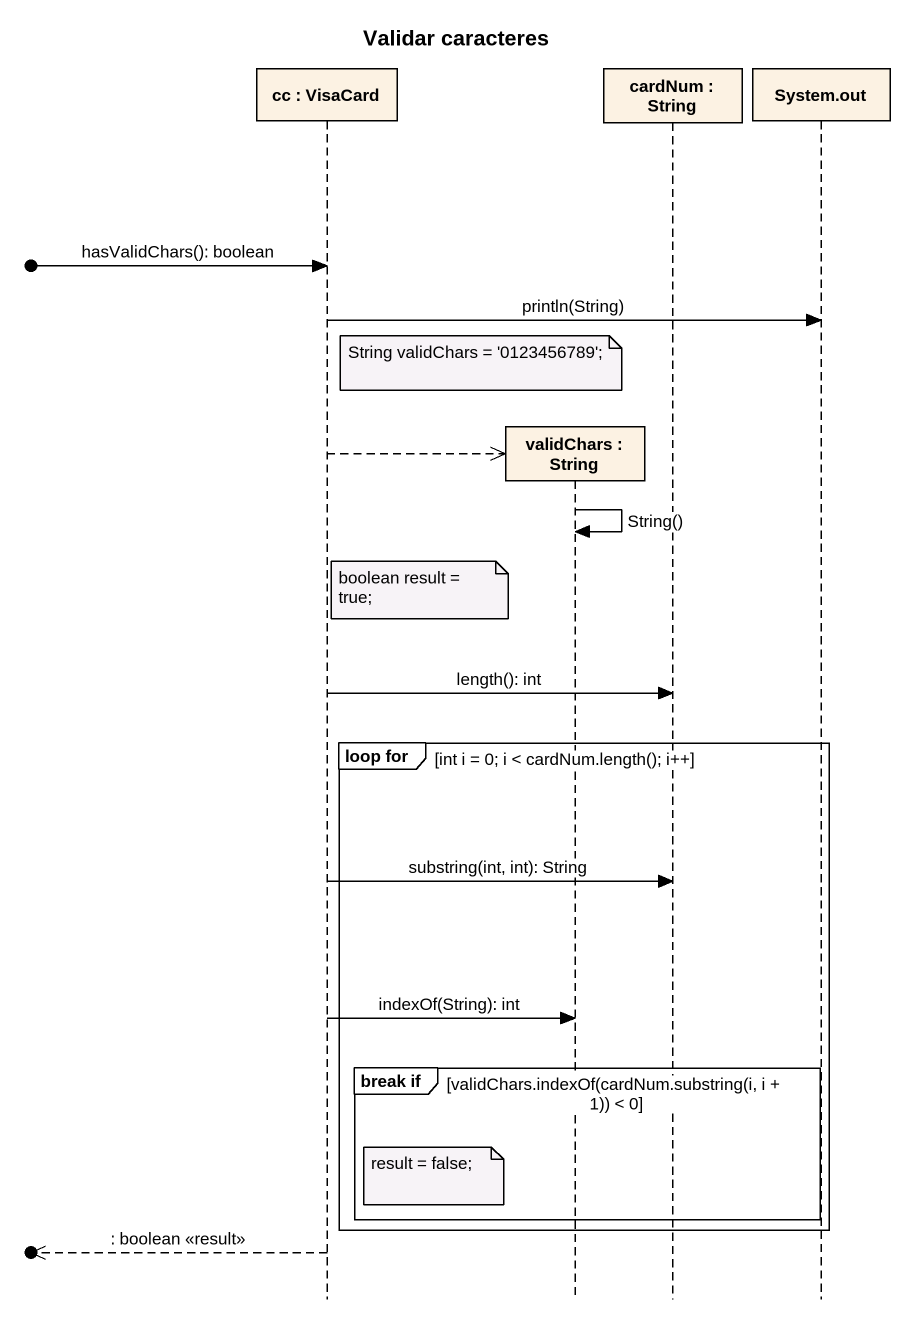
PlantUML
@startuml
title Validar caracteres
hide footbox
participant "cc : VisaCard" as cc
participant "validChars : String" as validChars
participant "cardNum : String" as cardNum
participant "System.out" as System_out

[o-> cc : hasValidChars(): boolean
cc -> System_out : println(String)
note over validChars : String validChars = '0123456789';
cc -->> validChars **
validChars -> validChars : String()
note right of cc : boolean result = true;
cc -> cardNum : length(): int
group loop for [int i = 0; i < cardNum.length(); i++]
  cc -> cardNum : substring(int, int): String
  cc -> validChars : indexOf(String): int
  group break if [validChars.indexOf(cardNum.substring(i, i + 1)) < 0]
    note right of cc : result = false;
  end
end
[o<<-- cc : : boolean <<result>>
@enduml
